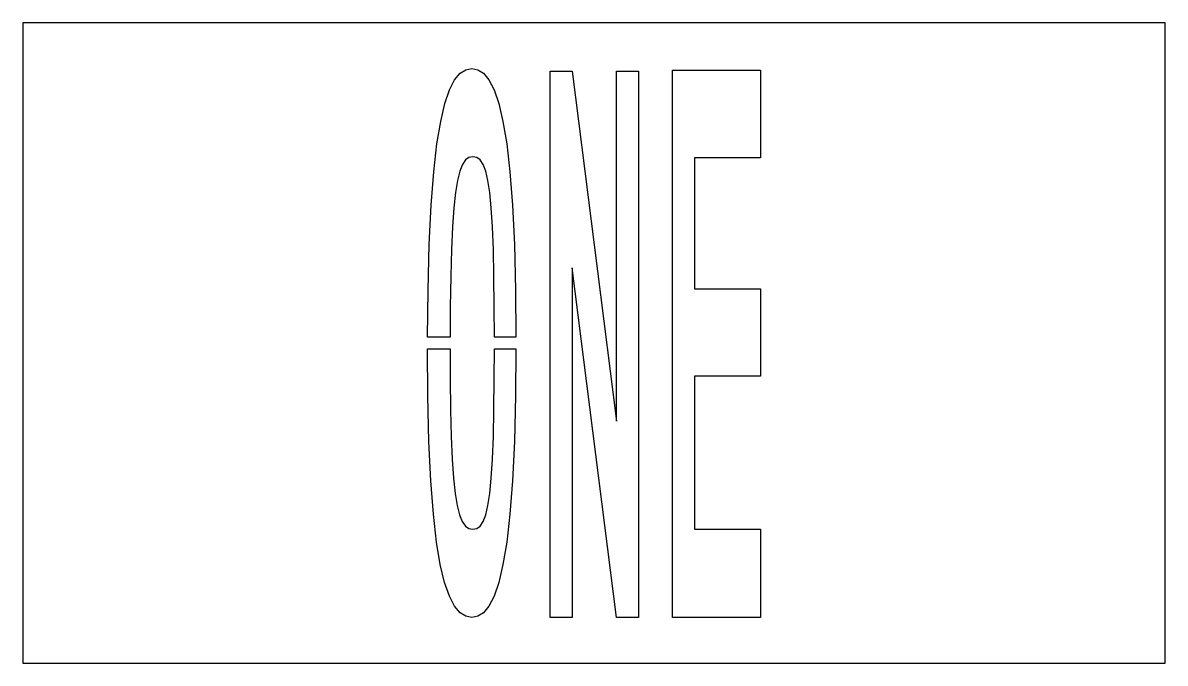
# Model space of a CAD drawing. Extents: x 0 to 50, y 0 to 28.
import ezdxf

# ---------------------------------------------------------------- set-up
doc = ezdxf.new("R2010")
doc.units = 0
doc.layers.add('CUT', color=7, linetype='Continuous')
doc.layers.add('OUTSIDE', color=1, linetype='Continuous')

msp = doc.modelspace()

# ---------------------------------------------------------------- linework, layer by layer
at = {"layer": 'CUT'}
for points in [[(21.0165, 23.6922), (21.1821, 22.7032), (21.3213, 21.4872), (21.4341, 20.0299), (21.5157, 18.3074), (21.5685, 16.3054), (21.5835, 14.251), (20.639, 14.251), (20.6349, 15.5648), (20.6205, 16.9241), (20.5941, 18.0924), (20.5557, 19.0814), (20.5053, 19.9056), (20.4405, 20.5793), (20.3589, 21.1121), (20.2629, 21.5182), (20.1501, 21.8121), (20.0181, 22.0056), (19.8693, 22.1131), (19.6989, 22.1441), (19.5261, 22.1131), (19.3749, 22.0056), (19.2381, 21.8121), (19.1205, 21.5182), (19.0197, 21.1121), (18.9333, 20.5793), (18.8613, 19.9056), (18.8037, 19.0814), (18.7605, 18.0924), (18.7293, 16.9241), (18.7101, 15.5648), (18.7021, 14.251), (17.7165, 14.251), (17.7357, 16.3054), (17.7909, 18.3074), (17.8749, 20.0299), (17.9901, 21.4872), (18.1269, 22.7032), (18.2901, 23.6922), (18.4749, 24.4782), (18.6789, 25.0778), (18.8997, 25.5103), (19.1373, 25.7945), (19.3893, 25.9522), (19.6509, 26), (19.9125, 25.9522), (20.1645, 25.7945), (20.4021, 25.5103), (20.6253, 25.0778), (20.8317, 24.4782)], [(25.9797, 10.5885), (25.9797, 25.8877), (26.9421, 25.8877), (26.9421, 2), (25.9797, 2), (24.0501, 17.2801), (24.0501, 2), (23.0853, 2), (23.0853, 25.8877), (24.0501, 25.8877)], [(29.4021, 22.1035), (29.4021, 16.3699), (32.2845, 16.3699), (32.2845, 12.5475), (29.4021, 12.5475), (29.4021, 5.8583), (32.2845, 5.8583), (32.2845, 2), (28.4421, 2), (28.4421, 25.9259), (32.2845, 25.9259), (32.2845, 22.1035)], [(21.4341, 7.9701), (21.3213, 6.5128), (21.1821, 5.2968), (21.0165, 4.3078), (20.8317, 3.5218), (20.6253, 2.9222), (20.4021, 2.4897), (20.1645, 2.2055), (19.9125, 2.0478), (19.6509, 2), (19.3869, 2.0478), (19.1349, 2.2055), (18.8949, 2.4897), (18.6693, 2.9222), (18.4605, 3.5218), (18.2733, 4.3078), (18.1077, 5.2968), (17.9685, 6.5128), (17.8581, 7.9701), (17.7765, 9.6926), (17.7261, 11.6946), (17.7155, 13.749), (18.7009, 13.749), (18.7029, 12.4352), (18.7197, 11.0759), (18.7485, 9.9076), (18.7917, 8.9186), (18.8493, 8.0944), (18.9213, 7.4207), (19.0101, 6.8879), (19.1133, 6.4818), (19.2357, 6.1879), (19.3725, 5.9944), (19.5261, 5.8893), (19.6989, 5.8559), (19.8693, 5.8893), (20.0181, 5.9944), (20.1501, 6.1879), (20.2629, 6.4818), (20.3589, 6.8879), (20.4405, 7.4207), (20.5053, 8.0944), (20.5557, 8.9186), (20.5941, 9.9076), (20.6205, 11.0759), (20.6349, 12.4352), (20.639, 13.749), (21.5835, 13.749), (21.5685, 11.6946), (21.5157, 9.6926)]]:
    msp.add_lwpolyline(points, close=True, dxfattribs=at)
at = {"layer": 'OUTSIDE'}
msp.add_lwpolyline([(0, 0), (50, 0), (50, 28), (0, 28)], close=True, dxfattribs=at)

doc.saveas('drawing.dxf')
